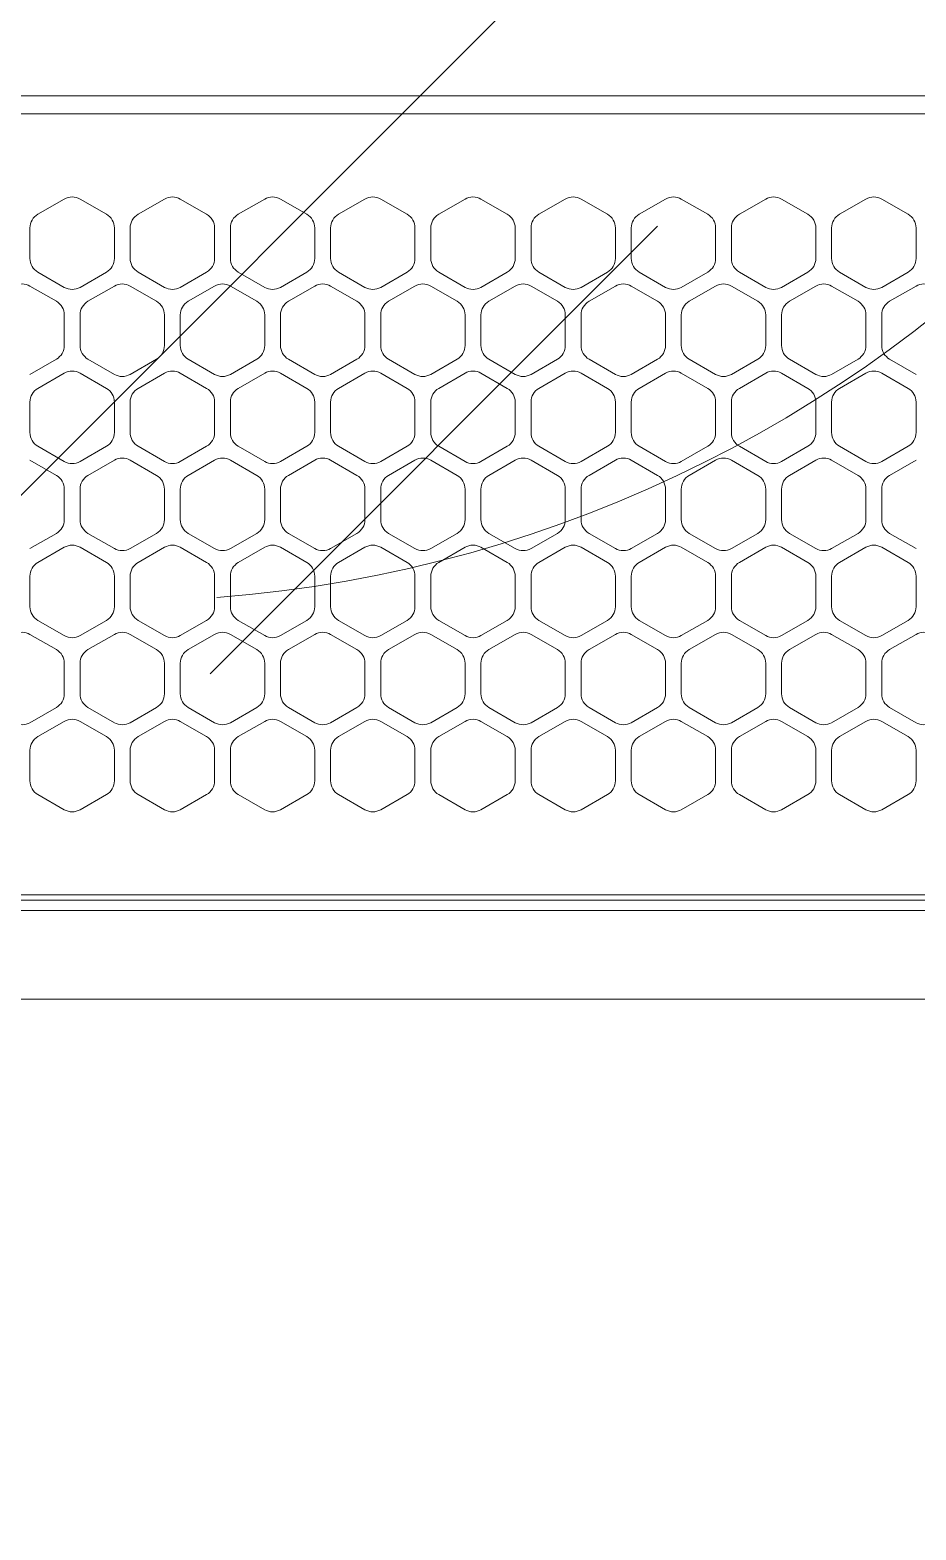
# Model space of a CAD drawing. Units: millimetres at full size, sheet at 1:30. Extents: x -17796 to 21385, y -23279 to 7734.
# Drawn here: x -13772 to -13688, y -1595.7 to -1453.5 of the extents above; entities that cross this region are included whole.
import ezdxf

# ---------------------------------------------------------------- set-up
doc = ezdxf.new("R2010")
doc.units = ezdxf.units.MM
doc.header["$LTSCALE"] = 30
doc.linetypes.add('CHAIN1', pattern=[8, 5, -1, 1, -1])
doc.linetypes.add('DASHED2', pattern=[3, 2, -1])
doc.layers.add('0-1_(W)電灯', color=253, linetype='Continuous', lineweight=18)
doc.layers.add('E-0_通り芯', color=134, linetype='Continuous', lineweight=9)

msp = doc.modelspace()

# ---------------------------------------------------------------- linework, layer by layer
at = {"layer": '0-1_(W)電灯'}
for p, q in [((-13906.22, -1459.78), (-13335.22, -1459.78)), ((-13626.22, -1461.48), (-13895.72, -1461.48)), ((-13768.72, -1469.55), (-13771.22, -1470.99)), ((-13764.72, -1470.99), (-13767.22, -1469.55)), ((-13759.22, -1469.55), (-13761.72, -1470.99)), ((-13755.22, -1470.99), (-13757.72, -1469.55)), ((-13749.72, -1469.55), (-13752.22, -1470.99)), ((-13745.72, -1470.99), (-13748.22, -1469.55)), ((-13740.22, -1469.55), (-13742.72, -1470.99)), ((-13736.22, -1470.99), (-13738.72, -1469.55)), ((-13730.72, -1469.55), (-13733.22, -1470.99)), ((-13726.72, -1470.99), (-13729.22, -1469.55)), ((-13721.22, -1469.55), (-13723.72, -1470.99)), ((-13717.22, -1470.99), (-13719.72, -1469.55)), ((-13711.72, -1469.55), (-13714.22, -1470.99)), ((-13707.72, -1470.99), (-13710.22, -1469.55)), ((-13702.22, -1469.55), (-13704.72, -1470.99)), ((-13698.22, -1470.99), (-13700.72, -1469.55)), ((-13692.72, -1469.55), (-13695.22, -1470.99)), ((-13688.72, -1470.99), (-13691.22, -1469.55)), ((-13771.97, -1472.29), (-13771.97, -1475.18)), ((-13763.97, -1475.18), (-13763.97, -1472.29)), ((-13762.47, -1472.29), (-13762.47, -1475.18)), ((-13754.47, -1475.18), (-13754.47, -1472.29)), ((-13752.97, -1472.29), (-13752.97, -1475.18)), ((-13744.97, -1475.18), (-13744.97, -1472.29)), ((-13743.47, -1472.29), (-13743.47, -1475.18)), ((-13735.47, -1475.18), (-13735.47, -1472.29)), ((-13733.97, -1472.29), (-13733.97, -1475.18)), ((-13725.97, -1475.18), (-13725.97, -1472.29)), ((-13724.47, -1472.29), (-13724.47, -1475.18)), ((-13716.47, -1475.18), (-13716.47, -1472.29)), ((-13714.97, -1472.29), (-13714.97, -1475.18)), ((-13706.97, -1475.18), (-13706.97, -1472.29)), ((-13705.47, -1472.29), (-13705.47, -1475.18)), ((-13697.47, -1475.18), (-13697.47, -1472.29)), ((-13695.97, -1472.29), (-13695.97, -1475.18)), ((-13687.97, -1475.18), (-13687.97, -1472.29)), ((-13771.22, -1476.48), (-13768.72, -1477.92)), ((-13767.22, -1477.92), (-13764.72, -1476.48)), ((-13761.72, -1476.48), (-13759.22, -1477.92)), ((-13757.72, -1477.92), (-13755.22, -1476.48)), ((-13752.22, -1476.48), (-13749.72, -1477.92)), ((-13748.22, -1477.92), (-13745.72, -1476.48)), ((-13742.72, -1476.48), (-13740.22, -1477.92)), ((-13738.72, -1477.92), (-13736.22, -1476.48)), ((-13733.22, -1476.48), (-13730.72, -1477.92)), ((-13729.22, -1477.92), (-13726.72, -1476.48)), ((-13723.72, -1476.48), (-13721.22, -1477.92)), ((-13719.72, -1477.92), (-13717.22, -1476.48)), ((-13714.22, -1476.48), (-13711.72, -1477.92)), ((-13710.22, -1477.92), (-13707.72, -1476.48)), ((-13704.72, -1476.48), (-13702.22, -1477.92)), ((-13700.72, -1477.92), (-13698.22, -1476.48)), ((-13695.22, -1476.48), (-13692.72, -1477.92)), ((-13691.22, -1477.92), (-13688.72, -1476.48)), ((-13769.47, -1479.24), (-13771.97, -1477.8)), ((-13763.97, -1477.8), (-13766.47, -1479.24)), ((-13759.97, -1479.24), (-13762.47, -1477.8)), ((-13754.47, -1477.8), (-13756.97, -1479.24)), ((-13750.47, -1479.24), (-13752.97, -1477.8)), ((-13744.97, -1477.8), (-13747.47, -1479.24)), ((-13740.97, -1479.24), (-13743.47, -1477.8)), ((-13735.47, -1477.8), (-13737.97, -1479.24)), ((-13731.47, -1479.24), (-13733.97, -1477.8)), ((-13725.97, -1477.8), (-13728.47, -1479.24)), ((-13721.97, -1479.24), (-13724.47, -1477.8)), ((-13716.47, -1477.8), (-13718.97, -1479.24)), ((-13712.47, -1479.24), (-13714.97, -1477.8)), ((-13706.97, -1477.8), (-13709.47, -1479.24)), ((-13702.97, -1479.24), (-13705.47, -1477.8)), ((-13697.47, -1477.8), (-13699.97, -1479.24)), ((-13693.47, -1479.24), (-13695.97, -1477.8)), ((-13687.97, -1477.8), (-13690.47, -1479.24)), ((-13768.72, -1483.43), (-13768.72, -1480.54)), ((-13767.22, -1480.54), (-13767.22, -1483.43)), ((-13759.22, -1483.43), (-13759.22, -1480.54)), ((-13757.72, -1480.54), (-13757.72, -1483.43)), ((-13749.72, -1483.43), (-13749.72, -1480.54)), ((-13748.22, -1480.54), (-13748.22, -1483.43)), ((-13740.22, -1483.43), (-13740.22, -1480.54)), ((-13738.72, -1480.54), (-13738.72, -1483.43)), ((-13730.72, -1483.43), (-13730.72, -1480.54)), ((-13729.22, -1480.54), (-13729.22, -1483.43)), ((-13721.22, -1483.43), (-13721.22, -1480.54)), ((-13719.72, -1480.54), (-13719.72, -1483.43)), ((-13711.72, -1483.43), (-13711.72, -1480.54)), ((-13710.22, -1480.54), (-13710.22, -1483.43)), ((-13702.22, -1483.43), (-13702.22, -1480.54)), ((-13700.72, -1480.54), (-13700.72, -1483.43)), ((-13692.72, -1483.43), (-13692.72, -1480.54)), ((-13691.22, -1480.54), (-13691.22, -1483.43)), ((-13771.97, -1486.17), (-13769.47, -1484.73)), ((-13766.47, -1484.73), (-13763.97, -1486.17)), ((-13762.47, -1486.17), (-13759.97, -1484.73)), ((-13756.97, -1484.73), (-13754.47, -1486.17)), ((-13752.97, -1486.17), (-13750.47, -1484.73)), ((-13747.47, -1484.73), (-13744.97, -1486.17)), ((-13743.47, -1486.17), (-13740.97, -1484.73)), ((-13737.97, -1484.73), (-13735.47, -1486.17)), ((-13733.97, -1486.17), (-13731.47, -1484.73)), ((-13728.47, -1484.73), (-13725.97, -1486.17)), ((-13724.47, -1486.17), (-13721.97, -1484.73)), ((-13718.97, -1484.73), (-13716.47, -1486.17)), ((-13714.97, -1486.17), (-13712.47, -1484.73)), ((-13709.47, -1484.73), (-13706.97, -1486.17)), ((-13705.47, -1486.17), (-13702.97, -1484.73)), ((-13699.97, -1484.73), (-13697.47, -1486.17)), ((-13695.97, -1486.17), (-13693.47, -1484.73)), ((-13690.47, -1484.73), (-13687.97, -1486.17)), ((-13768.72, -1486.05), (-13771.22, -1487.49)), ((-13764.72, -1487.49), (-13767.22, -1486.05)), ((-13759.22, -1486.05), (-13761.72, -1487.49)), ((-13755.22, -1487.49), (-13757.72, -1486.05)), ((-13749.72, -1486.05), (-13752.22, -1487.49)), ((-13745.72, -1487.49), (-13748.22, -1486.05)), ((-13740.22, -1486.05), (-13742.72, -1487.49)), ((-13736.22, -1487.49), (-13738.72, -1486.05)), ((-13730.72, -1486.05), (-13733.22, -1487.49)), ((-13726.72, -1487.49), (-13729.22, -1486.05)), ((-13721.22, -1486.05), (-13723.72, -1487.49)), ((-13717.22, -1487.49), (-13719.72, -1486.05)), ((-13711.72, -1486.05), (-13714.22, -1487.49)), ((-13707.72, -1487.49), (-13710.22, -1486.05)), ((-13702.22, -1486.05), (-13704.72, -1487.49)), ((-13698.22, -1487.49), (-13700.72, -1486.05)), ((-13692.72, -1486.05), (-13695.22, -1487.49)), ((-13688.72, -1487.49), (-13691.22, -1486.05)), ((-13771.97, -1488.79), (-13771.97, -1491.68)), ((-13763.97, -1491.68), (-13763.97, -1488.79)), ((-13762.47, -1488.79), (-13762.47, -1491.68)), ((-13754.47, -1491.68), (-13754.47, -1488.79)), ((-13752.97, -1488.79), (-13752.97, -1491.68)), ((-13744.97, -1491.68), (-13744.97, -1488.79)), ((-13743.47, -1488.79), (-13743.47, -1491.68)), ((-13735.47, -1491.68), (-13735.47, -1488.79)), ((-13733.97, -1488.79), (-13733.97, -1491.68)), ((-13725.97, -1491.68), (-13725.97, -1488.79)), ((-13724.47, -1488.79), (-13724.47, -1491.68)), ((-13716.47, -1491.68), (-13716.47, -1488.79)), ((-13714.97, -1488.79), (-13714.97, -1491.68)), ((-13706.97, -1491.68), (-13706.97, -1488.79)), ((-13705.47, -1488.79), (-13705.47, -1491.68)), ((-13697.47, -1491.68), (-13697.47, -1488.79)), ((-13695.97, -1488.79), (-13695.97, -1491.68)), ((-13687.97, -1491.68), (-13687.97, -1488.79)), ((-13771.22, -1492.98), (-13768.72, -1494.42)), ((-13767.22, -1494.42), (-13764.72, -1492.98)), ((-13761.72, -1492.98), (-13759.22, -1494.42)), ((-13757.72, -1494.42), (-13755.22, -1492.98)), ((-13752.22, -1492.98), (-13749.72, -1494.42)), ((-13748.22, -1494.42), (-13745.72, -1492.98)), ((-13742.72, -1492.98), (-13740.22, -1494.42)), ((-13738.72, -1494.42), (-13736.22, -1492.98)), ((-13733.22, -1492.98), (-13730.72, -1494.42)), ((-13729.22, -1494.42), (-13726.72, -1492.98)), ((-13723.72, -1492.98), (-13721.22, -1494.42)), ((-13719.72, -1494.42), (-13717.22, -1492.98)), ((-13714.22, -1492.98), (-13711.72, -1494.42)), ((-13710.22, -1494.42), (-13707.72, -1492.98)), ((-13704.72, -1492.98), (-13702.22, -1494.42)), ((-13700.72, -1494.42), (-13698.22, -1492.98)), ((-13695.22, -1492.98), (-13692.72, -1494.42)), ((-13691.22, -1494.42), (-13688.72, -1492.98)), ((-13769.47, -1495.74), (-13771.97, -1494.3)), ((-13763.97, -1494.3), (-13766.47, -1495.74)), ((-13759.97, -1495.74), (-13762.47, -1494.3)), ((-13754.47, -1494.3), (-13756.97, -1495.74)), ((-13750.47, -1495.74), (-13752.97, -1494.3)), ((-13744.97, -1494.3), (-13747.47, -1495.74)), ((-13740.97, -1495.74), (-13743.47, -1494.3)), ((-13735.47, -1494.3), (-13737.97, -1495.74)), ((-13731.47, -1495.74), (-13733.97, -1494.3)), ((-13725.97, -1494.3), (-13728.47, -1495.74)), ((-13721.97, -1495.74), (-13724.47, -1494.3)), ((-13716.47, -1494.3), (-13718.97, -1495.74)), ((-13712.47, -1495.74), (-13714.97, -1494.3)), ((-13706.97, -1494.3), (-13709.47, -1495.74)), ((-13702.97, -1495.74), (-13705.47, -1494.3)), ((-13697.47, -1494.3), (-13699.97, -1495.74)), ((-13693.47, -1495.74), (-13695.97, -1494.3)), ((-13687.97, -1494.3), (-13690.47, -1495.74)), ((-13768.72, -1499.93), (-13768.72, -1497.04)), ((-13767.22, -1497.04), (-13767.22, -1499.93)), ((-13759.22, -1499.93), (-13759.22, -1497.04)), ((-13757.72, -1497.04), (-13757.72, -1499.93)), ((-13749.72, -1499.93), (-13749.72, -1497.04)), ((-13748.22, -1497.04), (-13748.22, -1499.93)), ((-13740.22, -1499.93), (-13740.22, -1497.04)), ((-13738.72, -1497.04), (-13738.72, -1499.93)), ((-13730.72, -1499.93), (-13730.72, -1497.04)), ((-13729.22, -1497.04), (-13729.22, -1499.93)), ((-13721.22, -1499.93), (-13721.22, -1497.04)), ((-13719.72, -1497.04), (-13719.72, -1499.93)), ((-13711.72, -1499.93), (-13711.72, -1497.04)), ((-13710.22, -1497.04), (-13710.22, -1499.93)), ((-13702.22, -1499.93), (-13702.22, -1497.04)), ((-13700.72, -1497.04), (-13700.72, -1499.93)), ((-13692.72, -1499.93), (-13692.72, -1497.04)), ((-13691.22, -1497.04), (-13691.22, -1499.93)), ((-13771.97, -1502.67), (-13769.47, -1501.23)), ((-13766.47, -1501.23), (-13763.97, -1502.67)), ((-13762.47, -1502.67), (-13759.97, -1501.23)), ((-13756.97, -1501.23), (-13754.47, -1502.67)), ((-13752.97, -1502.67), (-13750.47, -1501.23)), ((-13747.47, -1501.23), (-13744.97, -1502.67)), ((-13743.47, -1502.67), (-13740.97, -1501.23)), ((-13737.97, -1501.23), (-13735.47, -1502.67)), ((-13733.97, -1502.67), (-13731.47, -1501.23)), ((-13728.47, -1501.23), (-13725.97, -1502.67)), ((-13724.47, -1502.67), (-13721.97, -1501.23)), ((-13718.97, -1501.23), (-13716.47, -1502.67)), ((-13714.97, -1502.67), (-13712.47, -1501.23)), ((-13709.47, -1501.23), (-13706.97, -1502.67)), ((-13705.47, -1502.67), (-13702.97, -1501.23)), ((-13699.97, -1501.23), (-13697.47, -1502.67)), ((-13695.97, -1502.67), (-13693.47, -1501.23)), ((-13690.47, -1501.23), (-13687.97, -1502.67)), ((-13768.72, -1502.55), (-13771.22, -1503.99)), ((-13764.72, -1503.99), (-13767.22, -1502.55)), ((-13759.22, -1502.55), (-13761.72, -1503.99)), ((-13755.22, -1503.99), (-13757.72, -1502.55)), ((-13749.72, -1502.55), (-13752.22, -1503.99)), ((-13745.72, -1503.99), (-13748.22, -1502.55)), ((-13740.22, -1502.55), (-13742.72, -1503.99)), ((-13736.22, -1503.99), (-13738.72, -1502.55)), ((-13730.72, -1502.55), (-13733.22, -1503.99)), ((-13726.72, -1503.99), (-13729.22, -1502.55)), ((-13721.22, -1502.55), (-13723.72, -1503.99)), ((-13717.22, -1503.99), (-13719.72, -1502.55)), ((-13711.72, -1502.55), (-13714.22, -1503.99)), ((-13707.72, -1503.99), (-13710.22, -1502.55)), ((-13702.22, -1502.55), (-13704.72, -1503.99)), ((-13698.22, -1503.99), (-13700.72, -1502.55)), ((-13692.72, -1502.55), (-13695.22, -1503.99)), ((-13688.72, -1503.99), (-13691.22, -1502.55)), ((-13771.97, -1505.29), (-13771.97, -1508.18)), ((-13763.97, -1508.18), (-13763.97, -1505.29)), ((-13762.47, -1505.29), (-13762.47, -1508.18)), ((-13754.47, -1508.18), (-13754.47, -1505.29)), ((-13752.97, -1505.29), (-13752.97, -1508.18)), ((-13744.97, -1508.18), (-13744.97, -1505.29)), ((-13743.47, -1505.29), (-13743.47, -1508.18)), ((-13735.47, -1508.18), (-13735.47, -1505.29)), ((-13733.97, -1505.29), (-13733.97, -1508.18)), ((-13725.97, -1508.18), (-13725.97, -1505.29)), ((-13724.47, -1505.29), (-13724.47, -1508.18)), ((-13716.47, -1508.18), (-13716.47, -1505.29)), ((-13714.97, -1505.29), (-13714.97, -1508.18)), ((-13706.97, -1508.18), (-13706.97, -1505.29)), ((-13705.47, -1505.29), (-13705.47, -1508.18)), ((-13697.47, -1508.18), (-13697.47, -1505.29)), ((-13695.97, -1505.29), (-13695.97, -1508.18)), ((-13687.97, -1508.18), (-13687.97, -1505.29)), ((-13769.47, -1512.24), (-13771.97, -1510.8)), ((-13771.22, -1509.48), (-13768.72, -1510.92)), ((-13767.22, -1510.92), (-13764.72, -1509.48)), ((-13763.97, -1510.8), (-13766.47, -1512.24)), ((-13759.97, -1512.24), (-13762.47, -1510.8)), ((-13761.72, -1509.48), (-13759.22, -1510.92)), ((-13757.72, -1510.92), (-13755.22, -1509.48)), ((-13754.47, -1510.8), (-13756.97, -1512.24)), ((-13750.47, -1512.24), (-13752.97, -1510.8)), ((-13752.22, -1509.48), (-13749.72, -1510.92)), ((-13748.22, -1510.92), (-13745.72, -1509.48)), ((-13744.97, -1510.8), (-13747.47, -1512.24)), ((-13740.97, -1512.24), (-13743.47, -1510.8)), ((-13742.72, -1509.48), (-13740.22, -1510.92)), ((-13738.72, -1510.92), (-13736.22, -1509.48)), ((-13735.47, -1510.8), (-13737.97, -1512.24)), ((-13731.47, -1512.24), (-13733.97, -1510.8)), ((-13733.22, -1509.48), (-13730.72, -1510.92)), ((-13729.22, -1510.92), (-13726.72, -1509.48)), ((-13725.97, -1510.8), (-13728.47, -1512.24)), ((-13721.97, -1512.24), (-13724.47, -1510.8)), ((-13723.72, -1509.48), (-13721.22, -1510.92)), ((-13719.72, -1510.92), (-13717.22, -1509.48)), ((-13716.47, -1510.8), (-13718.97, -1512.24)), ((-13712.47, -1512.24), (-13714.97, -1510.8)), ((-13714.22, -1509.48), (-13711.72, -1510.92)), ((-13710.22, -1510.92), (-13707.72, -1509.48)), ((-13706.97, -1510.8), (-13709.47, -1512.24)), ((-13702.97, -1512.24), (-13705.47, -1510.8)), ((-13704.72, -1509.48), (-13702.22, -1510.92)), ((-13700.72, -1510.92), (-13698.22, -1509.48)), ((-13697.47, -1510.8), (-13699.97, -1512.24)), ((-13693.47, -1512.24), (-13695.97, -1510.8)), ((-13695.22, -1509.48), (-13692.72, -1510.92)), ((-13691.22, -1510.92), (-13688.72, -1509.48)), ((-13687.97, -1510.8), (-13690.47, -1512.24)), ((-13768.72, -1516.43), (-13768.72, -1513.54)), ((-13767.22, -1513.54), (-13767.22, -1516.43)), ((-13759.22, -1516.43), (-13759.22, -1513.54)), ((-13757.72, -1513.54), (-13757.72, -1516.43)), ((-13749.72, -1516.43), (-13749.72, -1513.54)), ((-13748.22, -1513.54), (-13748.22, -1516.43)), ((-13740.22, -1516.43), (-13740.22, -1513.54)), ((-13738.72, -1513.54), (-13738.72, -1516.43)), ((-13730.72, -1516.43), (-13730.72, -1513.54)), ((-13729.22, -1513.54), (-13729.22, -1516.43)), ((-13721.22, -1516.43), (-13721.22, -1513.54)), ((-13719.72, -1513.54), (-13719.72, -1516.43)), ((-13711.72, -1516.43), (-13711.72, -1513.54)), ((-13710.22, -1513.54), (-13710.22, -1516.43)), ((-13702.22, -1516.43), (-13702.22, -1513.54)), ((-13700.72, -1513.54), (-13700.72, -1516.43)), ((-13692.72, -1516.43), (-13692.72, -1513.54)), ((-13691.22, -1513.54), (-13691.22, -1516.43)), ((-13771.97, -1519.17), (-13769.47, -1517.73)), ((-13766.47, -1517.73), (-13763.97, -1519.17)), ((-13762.47, -1519.17), (-13759.97, -1517.73)), ((-13756.97, -1517.73), (-13754.47, -1519.17)), ((-13752.97, -1519.17), (-13750.47, -1517.73)), ((-13747.47, -1517.73), (-13744.97, -1519.17)), ((-13743.47, -1519.17), (-13740.97, -1517.73)), ((-13737.97, -1517.73), (-13735.47, -1519.17)), ((-13733.97, -1519.17), (-13731.47, -1517.73)), ((-13728.47, -1517.73), (-13725.97, -1519.17)), ((-13724.47, -1519.17), (-13721.97, -1517.73)), ((-13718.97, -1517.73), (-13716.47, -1519.17)), ((-13714.97, -1519.17), (-13712.47, -1517.73)), ((-13709.47, -1517.73), (-13706.97, -1519.17)), ((-13705.47, -1519.17), (-13702.97, -1517.73)), ((-13699.97, -1517.73), (-13697.47, -1519.17)), ((-13695.97, -1519.17), (-13693.47, -1517.73)), ((-13690.47, -1517.73), (-13687.97, -1519.17)), ((-13768.72, -1519.05), (-13771.22, -1520.49)), ((-13764.72, -1520.49), (-13767.22, -1519.05)), ((-13759.22, -1519.05), (-13761.72, -1520.49)), ((-13755.22, -1520.49), (-13757.72, -1519.05)), ((-13749.72, -1519.05), (-13752.22, -1520.49)), ((-13745.72, -1520.49), (-13748.22, -1519.05)), ((-13740.22, -1519.05), (-13742.72, -1520.49)), ((-13736.22, -1520.49), (-13738.72, -1519.05)), ((-13730.72, -1519.05), (-13733.22, -1520.49)), ((-13726.72, -1520.49), (-13729.22, -1519.05)), ((-13721.22, -1519.05), (-13723.72, -1520.49)), ((-13717.22, -1520.49), (-13719.72, -1519.05)), ((-13711.72, -1519.05), (-13714.22, -1520.49)), ((-13707.72, -1520.49), (-13710.22, -1519.05)), ((-13702.22, -1519.05), (-13704.72, -1520.49)), ((-13698.22, -1520.49), (-13700.72, -1519.05)), ((-13692.72, -1519.05), (-13695.22, -1520.49)), ((-13688.72, -1520.49), (-13691.22, -1519.05)), ((-13771.97, -1521.79), (-13771.97, -1524.68)), ((-13763.97, -1524.68), (-13763.97, -1521.79)), ((-13762.47, -1521.79), (-13762.47, -1524.68)), ((-13754.47, -1524.68), (-13754.47, -1521.79)), ((-13752.97, -1521.79), (-13752.97, -1524.68)), ((-13744.97, -1524.68), (-13744.97, -1521.79)), ((-13743.47, -1521.79), (-13743.47, -1524.68)), ((-13735.47, -1524.68), (-13735.47, -1521.79)), ((-13733.97, -1521.79), (-13733.97, -1524.68)), ((-13725.97, -1524.68), (-13725.97, -1521.79)), ((-13724.47, -1521.79), (-13724.47, -1524.68)), ((-13716.47, -1524.68), (-13716.47, -1521.79)), ((-13714.97, -1521.79), (-13714.97, -1524.68)), ((-13706.97, -1524.68), (-13706.97, -1521.79)), ((-13705.47, -1521.79), (-13705.47, -1524.68)), ((-13697.47, -1524.68), (-13697.47, -1521.79)), ((-13695.97, -1521.79), (-13695.97, -1524.68)), ((-13687.97, -1524.68), (-13687.97, -1521.79)), ((-13771.22, -1525.98), (-13768.72, -1527.42)), ((-13767.22, -1527.42), (-13764.72, -1525.98)), ((-13761.72, -1525.98), (-13759.22, -1527.42)), ((-13757.72, -1527.42), (-13755.22, -1525.98)), ((-13752.22, -1525.98), (-13749.72, -1527.42)), ((-13748.22, -1527.42), (-13745.72, -1525.98)), ((-13742.72, -1525.98), (-13740.22, -1527.42)), ((-13738.72, -1527.42), (-13736.22, -1525.98)), ((-13733.22, -1525.98), (-13730.72, -1527.42)), ((-13729.22, -1527.42), (-13726.72, -1525.98)), ((-13723.72, -1525.98), (-13721.22, -1527.42)), ((-13719.72, -1527.42), (-13717.22, -1525.98)), ((-13714.22, -1525.98), (-13711.72, -1527.42)), ((-13710.22, -1527.42), (-13707.72, -1525.98)), ((-13704.72, -1525.98), (-13702.22, -1527.42)), ((-13700.72, -1527.42), (-13698.22, -1525.98)), ((-13695.22, -1525.98), (-13692.72, -1527.42)), ((-13691.22, -1527.42), (-13688.72, -1525.98)), ((-13895.72, -1535.48), (-13626.22, -1535.48)), ((-13895.72, -1535.98), (-13620.97, -1535.98)), ((-13895.72, -1536.98), (-13620.97, -1536.98)), ((-13895.72, -1545.38), (-13620.97, -1545.38))]:
    msp.add_line(p, q, dxfattribs=at)
for centre, start, end in [((-13767.97, -1470.85), 59.998, 120.002), ((-13758.47, -1470.85), 60.0004, 119.9996), ((-13748.97, -1470.85), 59.9981, 120.0019), ((-13739.47, -1470.85), 59.998, 120.002), ((-13729.97, -1470.85), 59.9982, 120.0019), ((-13720.47, -1470.85), 59.9992, 120.0008), ((-13710.97, -1470.85), 59.998, 120.002), ((-13701.47, -1470.85), 59.9992, 120.0008), ((-13691.97, -1470.85), 59.998, 120.002), ((-13770.47, -1472.29), 119.999, 180.0001), ((-13765.47, -1472.29), 359.9988, 60.0012), ((-13760.97, -1472.29), 119.9984, 180.0017), ((-13755.97, -1472.29), 359.9988, 60.0012), ((-13751.47, -1472.29), 119.9984, 180.0017), ((-13746.47, -1472.29), 359.9992, 60.0012), ((-13741.97, -1472.29), 119.9987, 180.0009), ((-13736.97, -1472.29), 359.999, 60.0019), ((-13732.47, -1472.29), 119.998, 180.0011), ((-13727.47, -1472.29), 359.9992, 60.0012), ((-13722.97, -1472.29), 119.9981, 180.0015), ((-13717.97, -1472.29), 359.9995, 60.0014), ((-13713.47, -1472.29), 119.9987, 180.0009), ((-13708.47, -1472.29), 359.9992, 60.0012), ((-13703.97, -1472.29), 119.9981, 180.0015), ((-13698.97, -1472.29), 359.9992, 60.0012), ((-13694.47, -1472.29), 119.9987, 180.0009), ((-13689.47, -1472.29), 359.999, 60.0019), ((-13770.47, -1475.18), 180.0011, 239.9987), ((-13765.47, -1475.18), 300.0001, 0.0012), ((-13760.97, -1475.18), 179.9994, 239.9994), ((-13755.97, -1475.18), 300.0001, 0.0012), ((-13751.47, -1475.18), 180.0003, 239.9985), ((-13746.47, -1475.18), 299.9998, 0.0009), ((-13741.97, -1475.18), 180.0007, 239.9986), ((-13736.97, -1475.18), 299.9997, 0.0005), ((-13732.47, -1475.18), 180.0005, 239.9992), ((-13727.47, -1475.18), 300.0004, 0.0003), ((-13722.97, -1475.18), 180.0007, 239.9986), ((-13717.97, -1475.18), 300.0002, 0.0001), ((-13713.47, -1475.18), 180.0007, 239.9986), ((-13708.47, -1475.18), 300.0004, 0.0003), ((-13703.97, -1475.18), 180.0002, 239.999), ((-13698.97, -1475.18), 299.9998, 0.0009), ((-13694.47, -1475.18), 180.0007, 239.9986), ((-13689.47, -1475.18), 299.9997, 0.0005), ((-13772.72, -1479.1), 59.9989, 120.0011), ((-13767.97, -1476.62), 239.999, 300.001), ((-13763.22, -1479.1), 59.9995, 120.0006), ((-13758.47, -1476.62), 239.9993, 300.0007), ((-13753.72, -1479.1), 59.9995, 120.0006), ((-13748.97, -1476.62), 239.999, 300.001), ((-13744.22, -1479.1), 59.9992, 120.0008), ((-13739.47, -1476.62), 239.9991, 300.0009), ((-13734.72, -1479.1), 59.9991, 120.0009), ((-13729.97, -1476.62), 239.9992, 300.0008), ((-13725.22, -1479.1), 59.9992, 120.0008), ((-13720.47, -1476.62), 239.9992, 300.0008), ((-13715.72, -1479.1), 59.999, 120.001), ((-13710.97, -1476.62), 239.999, 300.001), ((-13706.22, -1479.1), 59.9993, 120.0007), ((-13701.47, -1476.62), 239.9992, 300.0008), ((-13696.72, -1479.1), 59.9992, 120.0008), ((-13691.97, -1476.62), 239.999, 300.001), ((-13687.22, -1479.1), 59.9991, 120.0009), ((-13770.22, -1480.54), 359.9993, 60.0016), ((-13765.72, -1480.54), 119.9987, 180.0004), ((-13760.72, -1480.54), 359.9997, 60.0003), ((-13756.22, -1480.54), 119.999, 180.0011), ((-13751.22, -1480.54), 0.0014, 59.9995), ((-13746.72, -1480.54), 119.999, 180.0011), ((-13741.72, -1480.54), 0.0004, 60.0005), ((-13737.22, -1480.54), 119.9983, 180.0013), ((-13732.22, -1480.54), 359.9995, 60.0009), ((-13727.72, -1480.54), 119.9983, 180.0013), ((-13722.72, -1480.54), 359.9995, 60.0009), ((-13718.22, -1480.54), 119.9983, 180.0013), ((-13713.22, -1480.54), 359.9998, 60.0011), ((-13708.72, -1480.54), 119.9982, 180.0009), ((-13703.72, -1480.54), 359.9995, 60.0009), ((-13699.22, -1480.54), 119.9983, 180.0013), ((-13694.22, -1480.54), 0.0004, 60.0005), ((-13689.72, -1480.54), 119.9989, 180.0007), ((-13770.22, -1483.43), 300.0008, 359.9994), ((-13765.72, -1483.43), 179.9993, 240.0005), ((-13760.72, -1483.43), 300.0002, 0.0011), ((-13756.22, -1483.43), 179.9987, 240), ((-13751.22, -1483.43), 300.0008, 359.9994), ((-13746.72, -1483.43), 179.9996, 239.9991), ((-13741.72, -1483.43), 300.0008, 359.9994), ((-13737.22, -1483.43), 179.9995, 239.9998), ((-13732.22, -1483.43), 300.001, 359.9997), ((-13727.72, -1483.43), 179.999, 240.0003), ((-13722.72, -1483.43), 300.0005, 0.0003), ((-13718.22, -1483.43), 179.9995, 239.9998), ((-13713.22, -1483.43), 300.0008, 359.9994), ((-13708.72, -1483.43), 179.9993, 240.0005), ((-13703.72, -1483.43), 300.0005, 0.0003), ((-13699.22, -1483.43), 179.999, 240.0003), ((-13694.22, -1483.43), 300.0008, 359.9994), ((-13689.72, -1483.43), 179.9995, 239.9998), ((-13767.97, -1487.35), 60.0003, 119.9997), ((-13763.22, -1484.87), 240.0008, 299.9992), ((-13758.47, -1487.35), 60.0007, 119.9993), ((-13753.72, -1484.87), 240.0008, 299.9992), ((-13748.97, -1487.35), 60.0006, 119.9994), ((-13744.22, -1484.87), 240.0007, 299.9993), ((-13739.47, -1487.35), 60.0006, 119.9994), ((-13734.72, -1484.87), 240.0004, 299.9996), ((-13729.97, -1487.35), 60.0006, 119.9994), ((-13725.22, -1484.87), 240.0006, 299.9994), ((-13720.47, -1487.35), 60.0006, 119.9994), ((-13715.72, -1484.87), 240.0004, 299.9996), ((-13710.97, -1487.35), 60.0005, 119.9995), ((-13706.22, -1484.87), 240.0006, 299.9994), ((-13701.47, -1487.35), 60.0006, 119.9994), ((-13696.72, -1484.87), 240.0007, 299.9993), ((-13691.97, -1487.35), 60.0005, 119.9995), ((-13770.47, -1488.79), 119.9986, 180.0005), ((-13765.47, -1488.79), 359.9995, 60.0004), ((-13760.97, -1488.79), 119.9988, 180.0012), ((-13755.97, -1488.79), 359.9986, 60.0013), ((-13751.47, -1488.79), 119.9999, 180.0002), ((-13746.47, -1488.79), 359.9995, 60.0009), ((-13741.97, -1488.79), 119.9993, 180.0003), ((-13736.97, -1488.79), 0.0003, 60.0005), ((-13732.47, -1488.79), 119.9986, 180.0005), ((-13727.47, -1488.79), 359.9995, 60.0009), ((-13722.97, -1488.79), 119.9993, 180.0003), ((-13717.97, -1488.79), 0.0003, 60.0005), ((-13713.47, -1488.79), 119.9993, 180.0003), ((-13708.47, -1488.79), 359.9999, 60.0005), ((-13703.97, -1488.79), 119.9987, 180.0009), ((-13698.97, -1488.79), 359.9995, 60.0009), ((-13694.47, -1488.79), 119.9993, 180.0003), ((-13689.47, -1488.79), 0.0003, 60.0005), ((-13770.47, -1491.68), 180.0018, 239.9979), ((-13765.47, -1491.68), 300.0009, 0.0003), ((-13760.97, -1491.68), 180.0001, 239.9987), ((-13755.97, -1491.68), 300.0009, 0.0003), ((-13751.47, -1491.68), 180.0001, 239.9987), ((-13746.47, -1491.68), 300.0002, 0.0005), ((-13741.97, -1491.68), 180.0004, 239.9989), ((-13736.97, -1491.68), 300.0006, 359.9997), ((-13732.47, -1491.68), 180.0008, 239.9989), ((-13727.47, -1491.68), 300.0002, 0.0005), ((-13722.97, -1491.68), 180, 239.9993), ((-13717.97, -1491.68), 300.0006, 359.9997), ((-13713.47, -1491.68), 180.001, 239.9983), ((-13708.47, -1491.68), 300.0012, 359.9995), ((-13703.97, -1491.68), 180, 239.9993), ((-13698.97, -1491.68), 300.0002, 0.0005), ((-13694.47, -1491.68), 180.0004, 239.9989), ((-13689.47, -1491.68), 300.0006, 359.9997), ((-13767.97, -1493.12), 240.0011, 299.9989), ((-13763.22, -1495.6), 60.0014, 119.9986), ((-13758.47, -1493.12), 240.0014, 299.9986), ((-13753.72, -1495.6), 60.0016, 119.9984), ((-13748.97, -1493.12), 240.001, 299.999), ((-13744.22, -1495.6), 60.0013, 119.9987), ((-13739.47, -1493.12), 240.001, 299.999), ((-13734.72, -1495.6), 60.0011, 119.9989), ((-13729.97, -1493.12), 240.0012, 299.9988), ((-13725.22, -1495.6), 60.0013, 119.9987), ((-13720.47, -1493.12), 240.0013, 299.9987), ((-13715.72, -1495.6), 60.0011, 119.9989), ((-13710.97, -1493.12), 240.001, 299.999), ((-13706.22, -1495.6), 60.0012, 119.9988), ((-13701.47, -1493.12), 240.0013, 299.9987), ((-13696.72, -1495.6), 60.0013, 119.9987), ((-13691.97, -1493.12), 240.001, 299.999), ((-13770.22, -1497.04), 0.0003, 60.0006), ((-13765.72, -1497.04), 119.9999, 179.9992), ((-13760.72, -1497.04), 359.9995, 60.0004), ((-13756.22, -1497.04), 119.9993, 180.0008), ((-13751.22, -1497.04), 0.0012, 59.9997), ((-13746.72, -1497.04), 119.9993, 180.0008), ((-13741.72, -1497.04), 0.0008, 60.0001), ((-13737.22, -1497.04), 119.9996, 180), ((-13732.22, -1497.04), 0.0005, 59.9999), ((-13727.72, -1497.04), 119.9992, 180.0005), ((-13722.72, -1497.04), 359.9999, 60.0005), ((-13718.22, -1497.04), 119.9996, 180), ((-13713.22, -1497.04), 0.0003, 60.0006), ((-13708.72, -1497.04), 119.9995, 179.9996), ((-13703.72, -1497.04), 359.9999, 60.0005), ((-13699.22, -1497.04), 119.9996, 180), ((-13694.22, -1497.04), 0.0008, 60.0001), ((-13689.72, -1497.04), 119.9996, 180), ((-13770.22, -1499.93), 299.9979, 0.0012), ((-13765.72, -1499.93), 180.0003, 240.0006), ((-13760.72, -1499.93), 299.9993, 0.0008), ((-13756.22, -1499.93), 179.9995, 240.0004), ((-13751.22, -1499.93), 299.9999, 359.9992), ((-13746.72, -1499.93), 180.0007, 239.9993), ((-13741.72, -1499.93), 299.9995, 359.9996), ((-13737.22, -1499.93), 180.0005, 239.9999), ((-13732.22, -1499.93), 299.9996, 360), ((-13727.72, -1499.93), 179.9999, 240.0005), ((-13722.72, -1499.93), 299.9996, 360), ((-13718.22, -1499.93), 179.9999, 240.0005), ((-13713.22, -1499.93), 299.9989, 0.0002), ((-13708.72, -1499.93), 180.0003, 240.0006), ((-13703.72, -1499.93), 299.9996, 360), ((-13699.22, -1499.93), 179.9999, 240.0005), ((-13694.22, -1499.93), 299.9995, 359.9996), ((-13689.72, -1499.93), 180.0005, 239.9999), ((-13767.97, -1503.85), 60.001, 119.999), ((-13763.22, -1501.37), 240.0016, 299.9984), ((-13758.47, -1503.85), 60.0014, 119.9986), ((-13753.72, -1501.37), 240.0014, 299.9986), ((-13748.97, -1503.85), 60.0011, 119.9989), ((-13744.22, -1501.37), 240.0013, 299.9987), ((-13739.47, -1503.85), 60.001, 119.999), ((-13734.72, -1501.37), 240.0011, 299.9989), ((-13729.97, -1503.85), 60.0012, 119.9988), ((-13725.22, -1501.37), 240.0013, 299.9987), ((-13720.47, -1503.85), 60.0013, 119.9987), ((-13715.72, -1501.37), 240.0011, 299.9989), ((-13710.97, -1503.85), 60.001, 119.999), ((-13706.22, -1501.37), 240.0013, 299.9987), ((-13701.47, -1503.85), 60.0013, 119.9987), ((-13696.72, -1501.37), 240.0012, 299.9988), ((-13691.97, -1503.85), 60.001, 119.999), ((-13770.47, -1505.29), 120.0007, 179.9984), ((-13765.47, -1505.29), 359.999, 60.0009), ((-13760.97, -1505.29), 120.0001, 180), ((-13755.97, -1505.29), 359.999, 60.0009), ((-13751.47, -1505.29), 120.0001, 180), ((-13746.47, -1505.29), 359.9988, 60.0016), ((-13741.97, -1505.29), 119.9999, 179.9997), ((-13736.97, -1505.29), 359.9997, 60.0012), ((-13732.47, -1505.29), 119.9997, 179.9994), ((-13727.47, -1505.29), 359.9993, 60.0011), ((-13722.97, -1505.29), 119.9994, 180.0002), ((-13717.97, -1505.29), 359.9997, 60.0012), ((-13713.47, -1505.29), 120.0004, 179.9992), ((-13708.47, -1505.29), 359.9993, 60.0011), ((-13703.97, -1505.29), 119.9994, 180.0002), ((-13698.97, -1505.29), 359.9988, 60.0016), ((-13694.47, -1505.29), 119.9999, 179.9997), ((-13689.47, -1505.29), 359.9997, 60.0012), ((-13770.47, -1508.18), 180.0003, 239.9983), ((-13765.47, -1508.18), 300.0032, 359.9992), ((-13760.97, -1508.18), 179.9986, 239.999), ((-13755.97, -1508.18), 300.0021, 0.0002), ((-13751.47, -1508.18), 179.9986, 239.999), ((-13746.47, -1508.18), 300.0025, 359.9993), ((-13741.97, -1508.18), 179.9995, 239.9987), ((-13736.97, -1508.18), 300.0018, 359.9995), ((-13732.47, -1508.18), 180.0003, 239.9983), ((-13727.47, -1508.18), 300.0025, 359.9993), ((-13722.97, -1508.18), 179.9995, 239.9987), ((-13717.97, -1508.18), 300.0018, 359.9995), ((-13713.47, -1508.18), 179.9999, 239.9982), ((-13708.47, -1508.18), 300.0025, 359.9993), ((-13703.97, -1508.18), 179.9995, 239.9987), ((-13698.97, -1508.18), 300.002, 359.9999), ((-13694.47, -1508.18), 179.9995, 239.9987), ((-13689.47, -1508.18), 300.0018, 359.9995), ((-13772.72, -1512.1), 59.9957, 120.0043), ((-13763.22, -1512.1), 59.9961, 120.0039), ((-13753.72, -1512.1), 59.9961, 120.0039), ((-13744.22, -1512.1), 59.9959, 120.0041), ((-13734.72, -1512.1), 59.9957, 120.0043), ((-13725.22, -1512.1), 59.996, 120.004), ((-13715.72, -1512.1), 59.9957, 120.0043), ((-13706.22, -1512.1), 59.9959, 120.0041), ((-13696.72, -1512.1), 59.9959, 120.0041), ((-13687.22, -1512.1), 59.9957, 120.0043), ((-13770.22, -1513.54), 0.0019, 59.9967), ((-13767.97, -1509.62), 239.9959, 300.0041), ((-13765.72, -1513.54), 120.0016, 179.9997), ((-13760.72, -1513.54), 0.0013, 59.9963), ((-13758.47, -1509.62), 239.996, 300.004), ((-13756.22, -1513.54), 120.001, 180.0014), ((-13751.22, -1513.54), 0.0019, 59.9967), ((-13748.97, -1509.62), 239.9956, 300.0044), ((-13746.72, -1513.54), 120.003, 179.9994), ((-13741.72, -1513.54), 0.0019, 59.9967), ((-13739.47, -1509.62), 239.9957, 300.0043), ((-13737.22, -1513.54), 120.0019, 180), ((-13732.22, -1513.54), 0.002, 59.9961), ((-13729.97, -1509.62), 239.9959, 300.0041), ((-13727.72, -1513.54), 120.0013, 180.0006), ((-13722.72, -1513.54), 0.0016, 59.9965), ((-13720.47, -1509.62), 239.9959, 300.0041), ((-13718.22, -1513.54), 120.0019, 180), ((-13713.22, -1513.54), 0.0019, 59.9967), ((-13710.97, -1509.62), 239.9957, 300.0043), ((-13708.72, -1513.54), 120.0016, 179.9997), ((-13703.72, -1513.54), 0.0016, 59.9965), ((-13701.47, -1509.62), 239.9959, 300.0041), ((-13699.22, -1513.54), 120.0013, 180.0006), ((-13694.22, -1513.54), 0.0019, 59.9967), ((-13691.97, -1509.62), 239.9957, 300.0043), ((-13689.72, -1513.54), 120.0023, 179.9995), ((-13770.22, -1516.43), 300.0025, 359.9989), ((-13765.72, -1516.43), 180.0022, 239.9964), ((-13760.72, -1516.43), 300.0039, 359.9985), ((-13756.22, -1516.43), 180.0005, 239.9972), ((-13751.22, -1516.43), 300.0045, 359.9969), ((-13746.72, -1516.43), 180.0005, 239.9972), ((-13741.72, -1516.43), 300.0035, 359.9979), ((-13737.22, -1516.43), 180.0003, 239.9978), ((-13732.22, -1516.43), 300.0032, 359.9987), ((-13727.72, -1516.43), 180.0003, 239.9978), ((-13722.72, -1516.43), 300.0032, 359.9987), ((-13718.22, -1516.43), 180.0003, 239.9978), ((-13713.22, -1516.43), 300.0031, 359.9983), ((-13708.72, -1516.43), 180.0012, 239.9975), ((-13703.72, -1516.43), 300.0032, 359.9987), ((-13699.22, -1516.43), 180.0003, 239.9978), ((-13694.22, -1516.43), 300.0035, 359.9979), ((-13689.72, -1516.43), 180.0003, 239.9978), ((-13772.72, -1517.87), 239.9991, 300.0009), ((-13767.97, -1520.35), 59.999, 120.001), ((-13763.22, -1517.87), 239.9994, 300.0005), ((-13758.47, -1520.35), 59.9993, 120.0007), ((-13753.72, -1517.87), 239.9994, 300.0005), ((-13748.97, -1520.35), 59.999, 120.001), ((-13744.22, -1517.87), 239.9992, 300.0008), ((-13739.47, -1520.35), 59.999, 120.001), ((-13734.72, -1517.87), 239.9991, 300.0009), ((-13729.97, -1520.35), 59.9993, 120.0007), ((-13725.22, -1517.87), 239.9992, 300.0008), ((-13720.47, -1520.35), 59.9992, 120.0008), ((-13715.72, -1517.87), 239.9991, 300.0009), ((-13710.97, -1520.35), 59.999, 120.001), ((-13706.22, -1517.87), 239.9992, 300.0008), ((-13701.47, -1520.35), 59.9992, 120.0008), ((-13696.72, -1517.87), 239.9993, 300.0007), ((-13691.97, -1520.35), 59.999, 120.001), ((-13687.22, -1517.87), 239.999, 300.001), ((-13770.47, -1521.79), 120.0039, 179.9975), ((-13765.47, -1521.79), 0.0014, 59.9962), ((-13760.97, -1521.79), 120.0032, 179.9991), ((-13755.97, -1521.79), 0.0005, 59.9971), ((-13751.47, -1521.79), 120.0032, 179.9991), ((-13746.47, -1521.79), 0.0018, 59.9963), ((-13741.97, -1521.79), 120.0036, 179.9983), ((-13736.97, -1521.79), 0.0017, 59.997), ((-13732.47, -1521.79), 120.0029, 179.9985), ((-13727.47, -1521.79), 0.0018, 59.9963), ((-13722.97, -1521.79), 120.003, 179.9989), ((-13717.97, -1521.79), 0.0022, 59.9964), ((-13713.47, -1521.79), 120.0036, 179.9983), ((-13708.47, -1521.79), 0.0018, 59.9963), ((-13703.97, -1521.79), 120.003, 179.9989), ((-13698.97, -1521.79), 0.0014, 59.9968), ((-13694.47, -1521.79), 120.0036, 179.9983), ((-13689.47, -1521.79), 0.0017, 59.997), ((-13770.47, -1524.68), 180.0004, 239.9982), ((-13765.47, -1524.68), 300.0016, 0.0007), ((-13760.97, -1524.68), 179.9996, 239.9981), ((-13755.97, -1524.68), 300.0016, 0.0007), ((-13751.47, -1524.68), 179.9996, 239.9981), ((-13746.47, -1524.68), 300.0014, 0.0005), ((-13741.97, -1524.68), 180, 239.9982), ((-13736.97, -1524.68), 300.0013, 0.0001), ((-13732.47, -1524.68), 179.9998, 239.9988), ((-13727.47, -1524.68), 300.0014, 0.0005), ((-13722.97, -1524.68), 180, 239.9982), ((-13717.97, -1524.68), 300.0013, 0.0001), ((-13713.47, -1524.68), 180, 239.9982), ((-13708.47, -1524.68), 300.002, 359.9999), ((-13703.97, -1524.68), 180, 239.9982), ((-13698.97, -1524.68), 300.0014, 0.0005), ((-13694.47, -1524.68), 180, 239.9982), ((-13689.47, -1524.68), 300.0013, 0.0001), ((-13767.97, -1526.12), 239.9965, 300.0035), ((-13758.47, -1526.12), 239.9988, 300.0012), ((-13748.97, -1526.12), 239.9964, 300.0036), ((-13739.47, -1526.12), 239.9964, 300.0036), ((-13729.97, -1526.12), 239.9975, 300.0025), ((-13720.47, -1526.12), 239.9975, 300.0025), ((-13710.97, -1526.12), 239.9964, 300.0036), ((-13701.47, -1526.12), 239.9975, 300.0025), ((-13691.97, -1526.12), 239.9964, 300.0036)]:
    msp.add_arc(centre, 1.5, start, end, dxfattribs=at)
at = {"layer": 'E-0_通り芯', "linetype": 'CHAIN1'}
msp.add_line((-13854.85, -1291.82), (-13669.92, -1476.74), dxfattribs=at)
at = {"layer": 'E-0_通り芯'}
msp.add_line((-13710.86, -1435.65), (-13817.01, -1541.79), dxfattribs=at)
at = {"layer": 'E-0_通り芯', "linetype": 'DASHED2'}
msp.add_line((-14136.73, -1896.39), (-13694.01, -1453.67), dxfattribs=at)
at = {"layer": 'E-0_通り芯'}
msp.add_arc((-13764, -1382.66), 125.04, 274.4712, 175.5295, dxfattribs=at)

doc.saveas('drawing.dxf')
